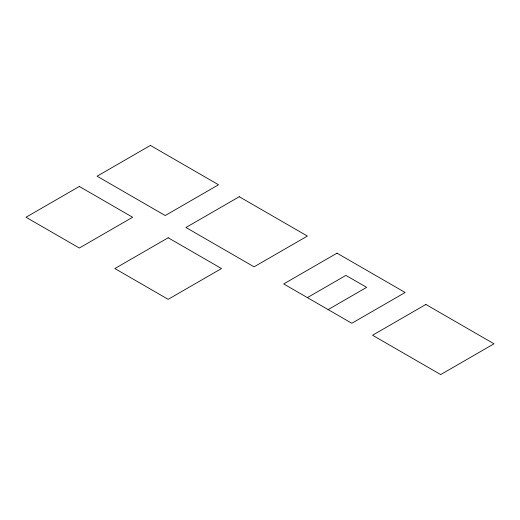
<?xml version="1.0" encoding="UTF-8"?>
<svg xmlns="http://www.w3.org/2000/svg" width="520" height="520" viewBox="0 0 520 520"><rect width="100%" height="100%" fill="white"/><g stroke="black" fill="none" stroke-linecap="round" stroke-linejoin="round"><path stroke-width="0.78" d="M307.392 297.622L345.897 275.392L366.632 287.365L328.127 309.595M79.32 186.466L26 217.25L79.32 248.027L132.633 217.25L79.32 186.466M150.404 145.424L97.091 176.202L165.217 215.54L218.53 184.756L150.404 145.424M168.175 237.77L114.862 268.548L168.175 299.332L221.494 268.548L168.175 237.77M239.265 196.729L185.952 227.506L254.078 266.838L307.392 236.061L239.265 196.729M337.012 253.162L283.699 283.94L351.825 323.271L405.138 292.494L337.012 253.162M425.874 304.46L372.554 335.244L440.681 374.575L494 343.798L425.874 304.46"/></g></svg>
